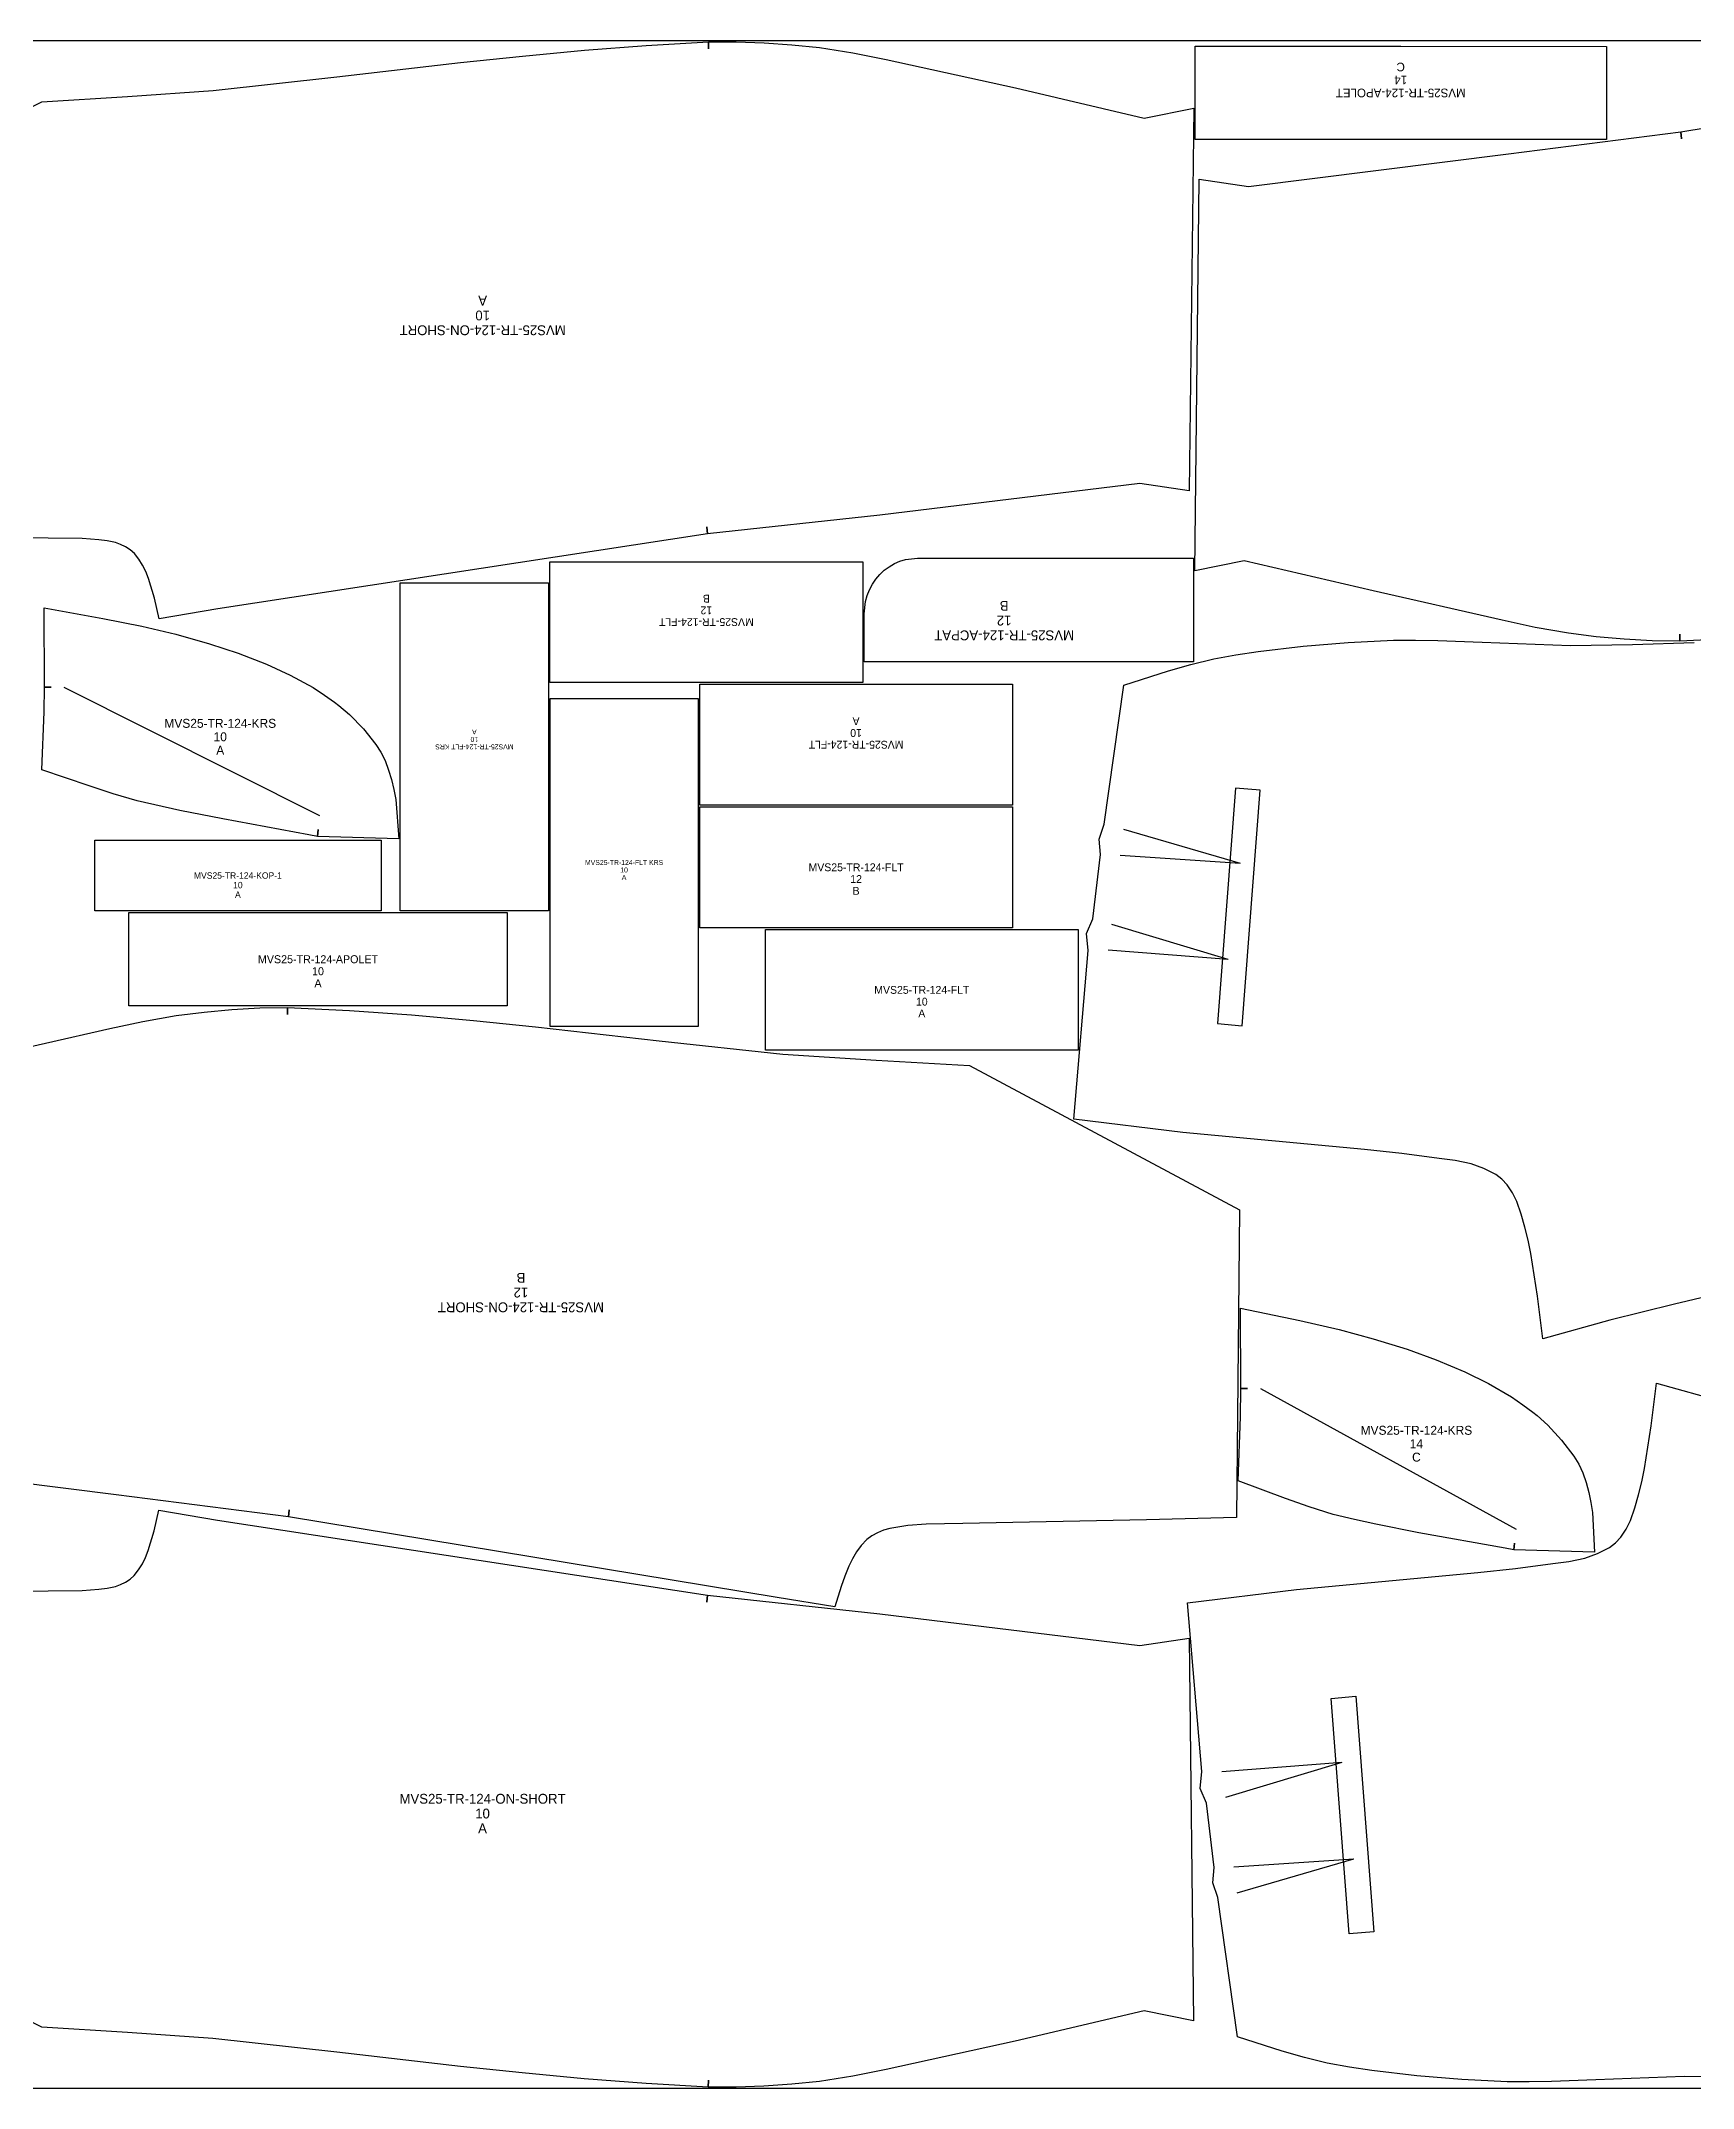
# Model space of a CAD drawing. Header units: centimetres. Extents: x 0 to 444, y 0 to 135.
# Drawn here: x 209.8 to 315.5, y 0 to 131 of the extents above; entities that cross this region are included whole.
import ezdxf
from ezdxf.enums import TextEntityAlignment as Align

# ---------------------------------------------------------------- set-up
doc = ezdxf.new("R2010")
doc.units = ezdxf.units.CM

msp = doc.modelspace()

# ---------------------------------------------------------------- linework, layer by layer
at = {"layer": 'T001L001'}
for points in [[(0, 0), (443.557653, 0), (443.557653, 130.997958), (0, 130.997958), (0, 0)], [(192.534537, 118.348758), (209.816697, 127.093978), (215.298017, 127.434338), (220.776797, 127.820418), (228.693977, 128.691638), (236.606076, 129.608578), (240.563396, 130.025138), (244.525796, 130.401058), (248.488196, 130.716018), (252.458216, 130.939538), (252.470916, 130.497578), (252.458216, 130.939538), (254.238756, 130.944618), (256.019296, 130.878578), (257.794756, 130.756658), (259.567676, 130.576318), (261.706356, 130.241038), (263.834876, 129.814318), (272.097496, 127.988058), (280.342336, 126.062738), (283.507176, 126.697738), (283.222696, 102.207058), (280.068016, 102.674418), (263.433556, 100.642418), (252.409956, 99.458779), (252.356616, 99.898198), (252.409956, 99.458779), (221.071437, 94.658179), (217.317317, 94.028259), (217.017597, 95.331279), (216.639137, 96.606359), (216.466417, 97.038159), (216.260677, 97.452179), (216.021917, 97.840799), (215.739977, 98.196399), (215.473277, 98.427539), (215.176097, 98.618039), (214.861137, 98.778059), (214.530937, 98.894899), (214.005157, 99.001579), (213.474297, 99.075239), (212.402417, 99.153979), (210.233257, 99.171759), (198.493377, 99.415599)], [(318.579495, 92.770959), (314.609475, 92.585539), (314.604395, 93.027499), (314.609475, 92.585539), (312.826395, 92.608399), (311.043315, 92.712539), (309.262775, 92.870019), (307.487315, 93.090999), (305.356255, 93.471999), (303.240435, 93.934279), (294.985436, 95.806259), (286.743136, 97.739199), (283.575756, 97.091499), (283.860236, 122.156218), (287.014916, 121.681238), (303.639215, 123.766578), (314.660275, 125.171198), (314.718695, 124.734318), (314.660275, 125.171198), (345.932755, 130.324858)], [(296.750736, 130.655058), (309.910475, 130.652518), (309.910475, 124.686058), (296.750736, 124.688598), (283.590996, 124.688598), (283.590996, 130.655058), (296.750736, 130.655058)], [(262.336276, 97.675699), (262.336276, 89.941399), (242.328696, 89.941399), (242.328696, 97.675699), (262.336276, 97.675699)], [(262.432796, 91.269819), (262.432796, 94.330519), (262.519156, 95.125539), (262.623296, 95.509079), (262.770616, 95.879919), (262.953496, 96.230439), (263.174476, 96.558099), (263.431016, 96.855279), (263.712956, 97.121979), (264.025376, 97.353119), (264.358116, 97.548699), (264.711176, 97.701099), (265.076936, 97.810319), (265.833856, 97.901759), (283.491936, 97.901759), (283.491936, 91.269819), (262.432796, 91.269819)], [(242.229636, 96.321879), (242.229636, 75.328779), (232.752897, 75.328779), (232.752897, 96.321879), (242.229636, 96.321879)], [(209.971637, 94.721679), (213.730837, 94.043499), (216.220037, 93.553279), (218.389197, 93.032579), (220.538037, 92.425519), (222.382077, 91.818459), (224.193097, 91.114879), (225.706937, 90.411299), (227.180137, 89.616279), (227.904037, 89.131139), (228.549197, 88.681559), (228.818437, 88.480899), (229.511857, 87.896699), (230.390697, 86.974679), (231.188257, 85.976459), (231.510837, 85.478619), (231.777537, 84.945219), (232.001057, 84.343239), (232.186477, 83.728559), (232.343957, 83.101179), (232.460797, 82.466179), (232.653837, 79.938879), (227.456997, 80.091279), (227.502717, 80.530699), (227.456997, 80.091279), (226.890577, 80.205579), (221.388937, 81.211419), (218.645737, 81.754979), (215.917777, 82.377279), (214.381077, 82.829399), (212.854537, 83.324699), (209.814157, 84.361019), (209.966557, 88.071959), (209.991957, 89.639139), (210.413597, 89.636599), (209.991957, 89.639139), (209.971637, 94.721679)], [(275.833836, 62.009019), (276.758396, 72.804019), (276.641556, 73.888599), (277.047956, 74.823319), (277.540716, 78.935579), (277.464516, 79.923639), (277.776936, 80.868519), (279.031696, 89.781379), (281.894276, 90.683079), (283.331916, 91.102179), (284.784796, 91.455239), (286.207196, 91.714319), (287.639756, 91.932759), (290.512496, 92.270579), (293.397936, 92.511879), (296.288456, 92.643959), (297.703236, 92.656659), (299.120556, 92.631259), (301.952655, 92.532199), (307.621935, 92.308679), (311.571635, 92.379799), (315.521335, 92.499179)], [(227.594157, 81.414619), (211.256877, 89.631519)], [(251.904496, 89.832179), (271.912076, 89.832179), (271.912076, 82.097879), (251.904496, 82.097879), (251.904496, 89.832179)], [(251.805436, 67.927219), (242.331236, 67.927219), (242.331236, 88.922859), (251.805436, 88.922859), (251.805436, 67.927219)], [(286.186876, 83.179919), (285.031176, 68.115179)], [(287.761676, 83.045299), (286.186876, 83.179919)], [(286.605976, 67.980559), (287.761676, 83.045299)], [(271.912076, 74.251819), (251.904496, 74.251819), (251.904496, 81.986119), (271.912076, 81.986119), (271.912076, 74.251819)], [(279.008836, 80.551019), (286.473896, 78.374239)], [(222.361757, 75.328779), (213.202517, 75.328779), (213.202517, 79.857599), (222.361757, 79.857599), (231.523537, 79.857599), (231.523537, 75.328779), (222.361757, 75.328779)], [(278.810716, 78.905099), (286.473896, 78.374239)], [(227.487477, 69.250559), (215.381837, 69.250559), (215.381837, 75.217019), (227.487477, 75.217019), (239.593116, 75.219559), (239.595656, 69.253099), (227.490017, 69.250559)], [(256.110736, 66.405759), (256.110736, 74.142599), (276.115776, 74.142599), (276.115776, 66.405759), (256.110736, 66.405759)], [(285.711896, 72.214739), (278.277316, 74.457559)], [(285.711896, 72.214739), (278.028396, 72.819259)], [(205.917797, 65.923159), (214.172797, 67.792599), (216.288617, 68.254879), (218.419677, 68.638419), (220.195137, 68.856859), (221.973137, 69.016879), (223.756217, 69.118479), (225.541837, 69.141339), (225.536757, 68.699379), (225.541837, 69.141339), (229.511857, 68.958459), (233.476796, 68.668899), (237.439196, 68.315839), (241.399056, 67.911979), (249.313696, 67.015359), (257.233416, 66.166999), (263.194796, 65.773299), (269.158716, 65.427859), (286.428176, 56.197499)], [(285.031176, 68.115179), (286.605976, 67.980559)], [(318.406775, 51.145439), (314.266575, 50.164999), (310.133995, 49.138839), (305.846475, 47.947579), (305.501035, 50.683159), (305.071775, 53.403499), (304.899055, 54.251859), (304.695855, 55.092599), (304.457095, 55.920639), (304.172615, 56.733439), (303.903375, 57.294779), (303.563015, 57.807859), (303.220115, 58.158379), (302.831495, 58.450479), (302.066955, 58.846719), (301.259235, 59.133739), (300.238155, 59.349639), (299.204376, 59.489339), (296.816776, 59.796679), (294.424096, 60.055759), (282.803596, 61.155579), (275.833836, 62.009019)], [(286.428176, 56.197499), (286.247836, 36.515039), (280.487116, 36.370259), (268.731996, 36.136579), (266.385036, 36.083239), (265.221716, 35.991799), (264.068556, 35.813999), (263.672316, 35.697159), (263.288776, 35.539679), (262.923016, 35.344099), (262.587736, 35.100259), (262.242296, 34.726879), (261.945116, 34.307779), (261.680956, 33.860739), (261.449816, 33.390839), (261.193276, 32.75584), (260.964676, 32.1056), (260.555736, 30.7848), (256.865116, 31.40202), (225.590097, 36.558219), (225.648517, 36.995099), (225.590097, 36.558219), (214.571577, 37.960299), (197.947277, 40.048179)], [(286.504376, 49.895759), (290.294056, 49.108359), (292.808656, 48.539399), (294.998136, 47.950119), (297.167296, 47.277019), (299.021496, 46.606459), (300.845215, 45.841919), (302.364135, 45.087539), (303.839875, 44.239179), (304.563775, 43.726099), (305.206395, 43.251119), (305.475635, 43.040299), (306.166515, 42.428159), (307.035195, 41.468039), (307.822595, 40.431719), (308.135015, 39.916099), (308.394095, 39.367459), (308.604915, 38.750239), (308.777635, 38.120319), (308.919875, 37.480239), (309.026555, 36.832539), (309.156095, 34.284919), (303.992275, 34.434779), (304.037995, 34.874199), (303.992275, 34.434779), (303.425855, 34.549079), (297.911516, 35.534599), (295.165776, 36.075619), (293.796716, 36.375339), (292.437816, 36.713159), (290.903656, 37.195759), (289.382196, 37.731699), (286.354516, 38.861999), (286.504376, 42.959019), (286.527236, 44.775119), (286.948876, 44.775119), (286.527236, 44.775119), (286.504376, 49.895759)], [(283.105856, 31.04134), (290.073076, 31.89732), (301.693575, 32.99714), (304.086255, 33.25622), (306.476395, 33.561019), (307.510175, 33.703259), (308.528715, 33.916619), (309.336435, 34.206179), (310.100975, 34.599879), (310.489595, 34.891979), (310.832495, 35.245039), (311.172855, 35.758119), (311.442095, 36.319459), (311.726575, 37.129719), (311.967875, 37.957759), (312.171075, 38.798499), (312.343795, 39.646859), (312.770515, 42.367199), (313.115955, 45.102779), (317.403475, 43.914059)], [(287.789616, 44.770039), (304.129435, 35.758119)], [(198.488297, 31.57982), (210.225637, 31.8262), (212.394797, 31.84398), (213.469217, 31.92272), (214.000077, 31.99638), (214.525857, 32.10306), (214.856057, 32.2199), (215.171017, 32.37992), (215.465657, 32.57042), (215.734897, 32.80156), (216.014297, 33.15716), (216.253057, 33.545779), (216.458797, 33.959799), (216.631517, 34.391599), (217.012517, 35.666679), (217.312237, 36.969699), (221.063817, 36.339779), (252.402336, 31.53918), (252.351536, 31.09976), (252.402336, 31.53918), (263.425936, 30.35554), (280.062936, 28.32354), (283.215076, 28.7909), (283.502096, 4.30022), (280.334716, 4.93522), (272.089876, 3.0099), (263.827256, 1.1811), (261.701276, 0.75692), (259.560056, 0.42164), (257.789676, 0.2413), (256.011676, 0.11938), (254.231136, 0.05334), (252.453136, 0.05842), (252.463296, 0.50038), (252.453136, 0.05842), (248.483116, 0.28194), (244.518176, 0.5969), (240.558316, 0.97282), (236.600996, 1.38938), (228.686357, 2.30632), (220.769177, 3.17754), (215.292937, 3.56362), (209.811617, 3.90398), (192.526917, 12.6492)], [(318.841115, 0.67056), (314.891415, 0.74422), (309.224675, 0.51816), (306.390035, 0.4191), (304.975255, 0.39624), (303.557935, 0.40894), (300.667415, 0.54102), (297.784516, 0.78232), (294.909236, 1.12014), (293.479216, 1.33604), (292.054276, 1.59512), (290.601396, 1.95072), (289.163756, 2.36982), (286.301176, 3.26898), (285.048956, 12.18438), (284.733996, 13.12926), (284.810196, 14.11732), (284.317436, 18.22704), (283.911036, 19.1643), (284.027876, 20.24888), (283.105856, 31.04134)], [(292.300656, 24.93772), (293.875456, 25.0698)], [(293.456356, 9.87298), (292.300656, 24.93772)], [(293.875456, 25.0698), (295.031156, 10.0076)], [(292.981376, 20.83562), (285.297876, 20.23364)], [(292.981376, 20.83562), (285.546796, 18.59534)], [(286.080196, 14.1478), (293.743376, 14.67866)], [(286.280856, 12.50188), (293.743376, 14.67866)], [(295.031156, 10.0076), (293.456356, 9.87298)]]:
    msp.add_lwpolyline(points, dxfattribs=at)

# ---------------------------------------------------------------- texts
at = {"layer": 'ABC'}
for s, height, p in [('14', 0.554, (296.750736, 128.501138)), ('C', 0.554, (296.750736, 129.331718)), ('MVS25-TR-124-APOLET', 0.554, (296.750736, 127.670558)), ('A', 0.63, (238.020856, 114.376198)), ('MVS25-TR-124-ON-SHORT', 0.63, (238.020856, 112.486438)), ('10', 0.63, (238.020856, 113.431318)), ('12', 0.5, (252.331216, 94.559119)), ('B', 0.5, (252.331216, 95.308419)), ('B', 0.63, (271.381216, 94.851219)), ('MVS25-TR-124-FLT', 0.5, (252.331216, 93.809819)), ('MVS25-TR-124-ACPAT', 0.63, (271.381216, 92.961459)), ('12', 0.63, (271.381216, 93.906339)), ('10', 0.318, (237.489996, 86.301579)), ('A', 0.318, (237.489996, 86.776559)), ('10', 0.5, (261.909556, 86.713059)), ('A', 0.5, (261.909556, 87.464899)), ('MVS25-TR-124-FLT KRS', 0.318, (237.489996, 85.824059)), ('MVS25-TR-124-FLT', 0.5, (261.909556, 85.963759)), ('12', 0.63, (240.466876, 50.906679)), ('B', 0.63, (240.466876, 51.851559)), ('MVS25-TR-124-ON-SHORT', 0.63, (240.466876, 49.961799))]:
    msp.add_text(s, height=height, rotation=180, dxfattribs=at).set_placement(p, align=Align.MIDDLE_CENTER)
for s, height, p in [('MVS25-TR-124-KRS', 0.573, (221.233997, 87.330279)), ('10', 0.573, (221.233997, 86.469219)), ('A', 0.573, (221.233997, 85.610699)), ('MVS25-TR-124-KOP-1', 0.409, (222.361757, 77.591919)), ('MVS25-TR-124-FLT KRS', 0.318, (247.068336, 78.425039)), ('10', 0.318, (247.068336, 77.947519)), ('A', 0.318, (247.068336, 77.472539)), ('MVS25-TR-124-FLT', 0.502, (261.909556, 78.117699)), ('12', 0.502, (261.909556, 77.365859)), ('10', 0.409, (222.361757, 76.979779)), ('A', 0.409, (222.361757, 76.365099)), ('B', 0.502, (261.909556, 76.611479)), ('MVS25-TR-124-APOLET', 0.512, (227.487477, 72.235059)), ('10', 0.512, (227.487477, 71.467979)), ('A', 0.512, (227.487477, 70.700899)), ('MVS25-TR-124-FLT', 0.502, (266.113256, 70.274179)), ('10', 0.502, (266.113256, 69.519799)), ('A', 0.502, (266.113256, 68.765419)), ('MVS25-TR-124-KRS', 0.572, (297.754036, 42.090339)), ('14', 0.572, (297.754036, 41.231819)), ('C', 0.572, (297.754036, 40.373299)), ('MVS25-TR-124-ON-SHORT', 0.63, (238.013236, 18.51152)), ('10', 0.63, (238.013236, 17.56664)), ('A', 0.63, (238.013236, 16.62176))]:
    msp.add_text(s, height=height, dxfattribs=at).set_placement(p, align=Align.MIDDLE_CENTER)

doc.saveas('drawing.dxf')
